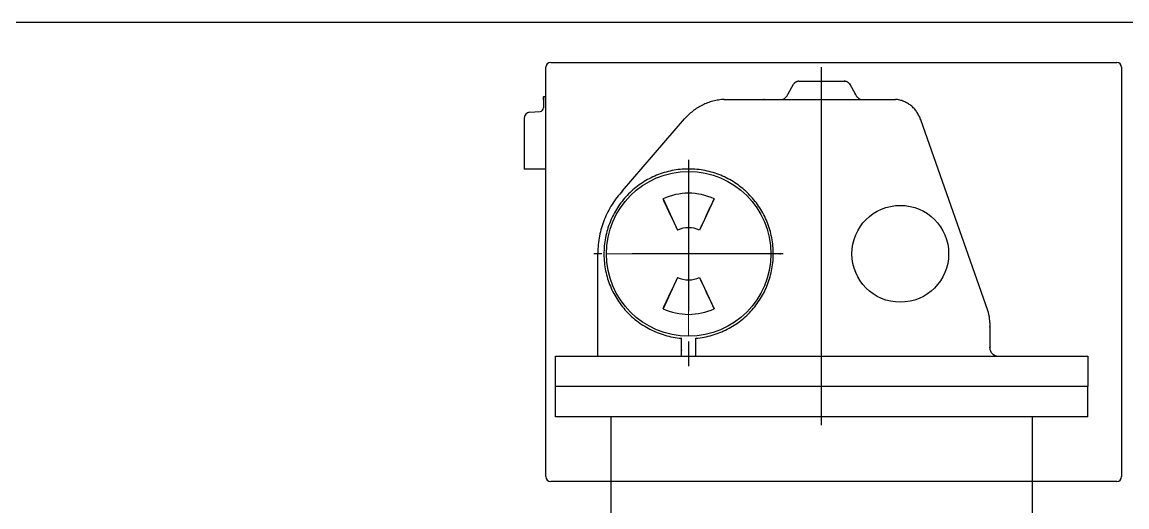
# Model space of a CAD drawing. Extents: x -61205 to 26665, y -81742 to 98141.
# Drawn here: x -37822 to -36909, y 13371 to 13771 of the extents above; entities that cross this region are included whole.
import ezdxf

# ---------------------------------------------------------------- set-up
doc = ezdxf.new("R2010")
doc.units = 0
doc.header["$LTSCALE"] = 1000
doc.header["$MEASUREMENT"] = 0
doc.linetypes.add('F', pattern=[0.75, 0.5, -0.25])
doc.linetypes.add('G', pattern=[2, 1.25, -0.25, 0.25, -0.25])
doc.layers.get('0').update_dxf_attribs({"linetype": 'CONTINUOUS'})
doc.layers.get('DEFPOINTS').update_dxf_attribs({"linetype": 'CONTINUOUS'})
for name, color, linetype in [('01', 7, 'CONTINUOUS'), ('04', 2, 'F'), ('05', 4, 'G')]:
    doc.layers.add(name, color=color, linetype=linetype)

# ---------------------------------------------------------------- blocks, each defined once
blk = doc.blocks.new('户内双母低位隔离接地开关')
at = {"color": 0, "linetype": 'Continuous', "lineweight": 0}
for q in [(-110, 2092), (-112.5, 2089.5), (-110, 2087), (-107.5, 2089.5)]:
    blk.add_line((-110, 2089.5), q, dxfattribs=at)
at = {"layer": '01'}
for p, q in [((-224.01, 2247.5), (244.01, 2247.5)), ((-228, 1905.5), (-228, 2243.5)), ((248, 2243.5), (248, 1905.5)), ((-230, 2219.5), (-230, 2210.08)), ((-230, 2219.5), (-228, 2219.5)), ((-230, 2219.5), (-230, 2210.08)), ((-230, 2216.5), (-230, 2219)), ((-246, 2201.35), (-246, 2159.5)), ((-241.44, 2206.33), (-232.74, 2207.09)), ((-228, 2159.5), (-246, 2159.5)), ((-131.13, 2134.82), (-119.1, 2109.02)), ((-88.87, 2134.82), (-100.9, 2109.02)), ((-119.1, 2069.98), (-131.13, 2044.18)), ((-100.9, 2069.98), (-88.87, 2044.18)), ((244, 1901.5), (-224, 1901.5)), ((-174.2, 1901.5), (-174.2, 1831.7)), ((174.2, 1831.7), (174.2, 1901.5))]:
    blk.add_line(p, q, dxfattribs=at)
at = {"layer": '01', "flags": 128}
for points in [[(-120.13, 2111.23), (-121.77, 2114.75), (-123.35, 2118.14), (-124.86, 2121.38), (-126.3, 2124.45), (-127.65, 2127.35), (-128.91, 2130.05), (-130.07, 2132.54), (-131.13, 2134.82)], [(-99.87, 2111.23), (-98.23, 2114.75), (-96.65, 2118.14), (-95.14, 2121.38), (-93.7, 2124.45), (-92.35, 2127.35), (-91.09, 2130.05), (-89.93, 2132.54), (-88.87, 2134.82)], [(-131.13, 2044.18), (-130.07, 2046.46), (-128.91, 2048.95), (-127.65, 2051.65), (-126.3, 2054.55), (-124.86, 2057.62), (-123.35, 2060.86), (-121.77, 2064.25), (-120.13, 2067.77)], [(-88.87, 2044.18), (-89.93, 2046.46), (-91.09, 2048.95), (-92.35, 2051.65), (-93.7, 2054.55), (-95.14, 2057.62), (-96.65, 2060.86), (-98.23, 2064.25), (-99.87, 2067.77)]]:
    blk.add_lwpolyline(points, dxfattribs=at)
at = {"layer": '01'}
for centre, radius in [((-110, 2089.5), 68), ((65, 2089.5), 40)]:
    blk.add_circle(centre, radius, dxfattribs=at)
for centre, radius, start, end in [((-224, 2243.5), 4, 90, 180), ((244, 2243.5), 4, 0, 90), ((-241, 2201.35), 5, 95, 180), ((-233, 2210.08), 3, 275, 0), ((-110, 2089.5), 50, 65, 115), ((-110, 2089.5), 21.54, 65, 115), ((-110, 2089.5), 21.54, 245, 295), ((-110, 2089.5), 50, 245, 295), ((-224, 1905.5), 4, 180, 270), ((244, 1905.5), 4, 270, 0)]:
    blk.add_arc(centre, radius, start, end, dxfattribs=at)
at = {"layer": '04'}
for p, q in [((-27.8, 2221.5), (-23.18, 2229.5)), ((-18.85, 2232), (18.85, 2232)), ((23.18, 2229.5), (27.8, 2221.5)), ((-80.57, 2217), (0, 2217)), ((0, 2217), (60.99, 2217)), ((-164.59, 2141.42), (-113.32, 2200.85)), ((81.67, 2200.52), (137.19, 2042.97)), ((-185, 2005), (-185, 2090)), ((139, 2032.71), (139, 2012)), ((-116, 2005), (-116, 2019.76)), ((-104, 2005), (-104, 2019.76)), ((-220, 2005), (220, 2005)), ((-220, 1980), (-220, 2005)), ((146, 2005), (220, 2005)), ((220, 2005), (220, 1980)), ((220, 1980), (-220, 1980)), ((220, 1980), (-220, 1980)), ((-220, 1955), (-220, 1980)), ((220, 1955), (220, 1980)), ((220, 1955), (-220, 1955)), ((-174.2, 1955), (-174.2, 1901.5)), ((174.2, 1901.5), (174.2, 1955))]:
    blk.add_line(p, q, dxfattribs=at)
for centre, radius, start, end in [((-18.85, 2227), 5, 90, 150), ((18.85, 2227), 5, 30, 90), ((-34.97, 2224.06), 7.61, 291.88572, 340.31851), ((34.97, 2224.06), 7.61, 199.68149, 248.11428), ((-77.77, 2170.03), 47.05, 93.40432, 139.07199), ((58.89, 2193.15), 23.94, 17.94219, 84.95156), ((-110, 2089.5), 70, 274.9171, 265.0829), ((-110, 2090), 75, 136.71245, 180), ((109, 2032.71), 30, 0, 20), ((146, 2012), 7, 180, 270)]:
    blk.add_arc(centre, radius, start, end, dxfattribs=at)
for p in [(18.85, 2232), (23.18, 2229.5), (27.8, 2221.5), (-47.7, 2217), (81.67, 2200.52), (-110, 2089.5), (-34.41, 2089.5), (139, 2029.13), (139, 2029.13), (-116, 2010), (139, 2012), (142.31, 2006.05)]:
    blk.add_point(p, dxfattribs=at)
at = {"layer": '05', "ltscale": 0.1}
for p, q in [((-110, 2167.21), (-110, 1996.67)), ((-31.72, 2089.5), (-188.28, 2089.5))]:
    blk.add_line(p, q, dxfattribs=at)
at = {"layer": '05', "linetype": 'Continuous', "lineweight": 0}
for p, q in [((-110, 2094.5), (-110, 2157.5)), ((-115, 2089.5), (-178, 2089.5)), ((-110, 2084.5), (-110, 2021.5)), ((-105, 2089.5), (-42, 2089.5))]:
    blk.add_line(p, q, dxfattribs=at)
at = {"layer": 'DEFPOINTS', "color": 7, "linetype": 'ByBlock'}
blk.add_point((0, 2005), dxfattribs=at)

msp = doc.modelspace()

# ---------------------------------------------------------------- linework, layer by layer
at = {"layer": '01'}
msp.add_line((-37990.255, 13770.921), (-36666.255, 13770.921), dxfattribs=at)
at = {"layer": '05'}
msp.add_line((-37161.255, 11438.212), (-37161.255, 13733.748), dxfattribs=at)

# ---------------------------------------------------------------- block references
at = {"layer": '01'}
msp.add_blockref('户内双母低位隔离接地开关', (-37161.255, 11490.121), dxfattribs=at)

doc.saveas('drawing.dxf')
